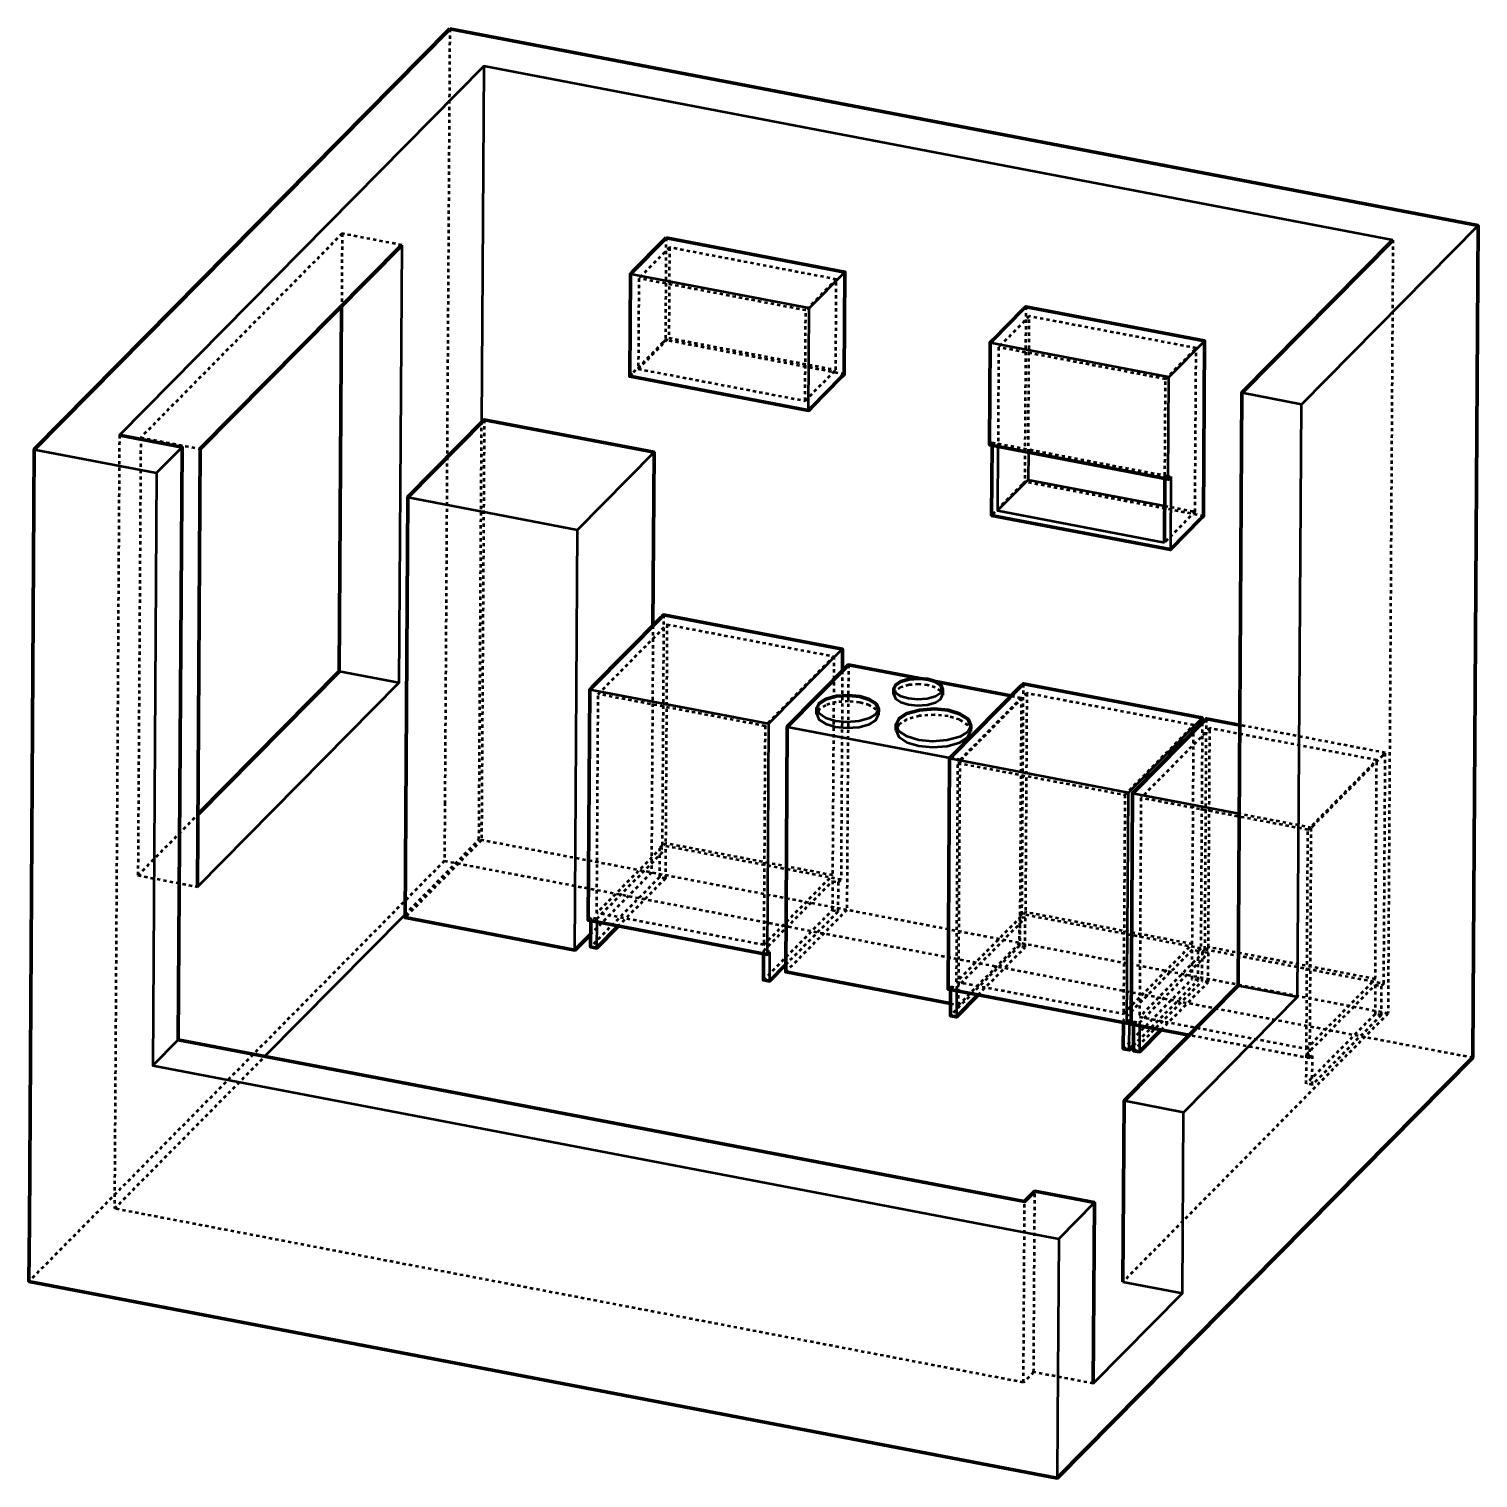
# Model space of a CAD drawing. Extents: x -258 to 189, y -169 to 278.
import ezdxf

# ---------------------------------------------------------------- set-up
doc = ezdxf.new("R2010")
doc.units = 0
doc.linetypes.add('DASHED', pattern=[2, 1, -1])
for name, color, linetype in [('s005-#def-solid-edge', 7, 'CONTINUOUS'), ('s00e-#def-invisible', 7, 'CONTINUOUS'), ('s00f-#def-silhouette', 7, 'CONTINUOUS')]:
    doc.layers.add(name, color=color, linetype=linetype)

msp = doc.modelspace()

# ---------------------------------------------------------------- linework, layer by layer
at = {"layer": 's005-#def-solid-edge', "linetype": 'CONTINUOUS', "lineweight": 53, "true_color": 0x000000}
for p, q in [((-229.74, 153.08), (-117.29, 266.9)), ((-17.14, 160.72), (-16.94, 192.23)), ((93.85, 139.49), (94.05, 171.01)), ((134.92, 162.58), (116.53, 166.1)), ((-218.28, 141.42), (-210.41, 149.38)), ((94.64, 140.29), (94.49, 117.78)), ((41.18, 129.78), (92.67, 119.93)), ((-89.2, -5.76), (-88.38, 123.9)), ((-205.63, 13.77), (-143.51, 76.65)), ((-29.48, 64), (-29.93, -7.13)), ((-23.71, 63.12), (26.54, 53.51)), ((81.06, -28.36), (81.52, 42.78)), ((115.7, 36.24), (82.81, 42.53)), ((-184.84, -38.54), (-141.61, 5.22)), ((-82.48, 2.92), (-82.53, -5.14)), ((-29.14, -6.34), (-29.2, -15.34)), ((28.51, -18.31), (28.46, -26.37)), ((81.79, -36.56), (81.85, -27.56)), ((84.97, -29.1), (84.92, -37.16)), ((98.58, -55.83), (80.19, -52.31)), ((60.05, -94.83), (71.06, -83.69)), ((70.7, -139.48), (98.23, -111.62))]:
    msp.add_line(p, q, dxfattribs=at)
for points in [[(163.14, 213.27), (-117.29, 266.9), (-117.99, 156.99)], [(115.37, -16.71), (133.75, -20.23), (134.92, 162.58), (189.39, 217.72)], [(-142.64, 211.71), (-143.51, 76.65), (-161.89, 80.17)], [(-5.93, 203.37), (-6.72, 202.58), (-16.15, 193.03), (-16.94, 192.23), (-72.1, 202.78)], [(105.06, 182.15), (104.28, 181.36), (94.84, 171.8), (94.05, 171.01), (38.89, 181.56)], [(-255.99, 148.63), (-218.28, 141.42), (-219.44, -41.39), (-211.58, -33.43)], [(-140.78, 133.92), (-88.38, 123.9), (-64.78, 147.78)], [(41.3, 149.54), (41.18, 129.78), (50.61, 139.33)], [(50.67, 147.75), (50.61, 139.33), (92.74, 131.28)], [(-6.67, 87.08), (-7.46, 86.29), (-28.69, 64.8), (-29.48, 64), (-84.64, 74.55)], [(9.16, 73.1), (9.7, 71.8), (11.38, 70.68), (13.71, 69.99), (16.46, 69.71), (19.45, 69.93), (21.99, 70.65), (23.56, 71.65), (24.16, 72.85)], [(24.17, 74.65), (23.57, 73.46), (22, 72.45), (19.46, 71.73), (16.47, 71.51), (13.72, 71.79), (11.39, 72.48), (9.71, 73.6), (9.18, 74.9)], [(4.4, 68.51), (3.64, 67), (1.65, 65.73), (-1.56, 64.82), (-5.35, 64.54), (-8.83, 64.89), (-11.78, 65.77), (-13.91, 67.18), (-14.59, 68.83)], [(-14.6, 67.03), (-13.93, 65.38), (-11.8, 63.97), (-8.84, 63.09), (-5.37, 62.74), (-1.57, 63.02), (1.64, 63.93), (3.63, 65.2), (4.39, 66.71)], [(32.88, 63.41), (31.96, 61.59), (29.55, 60.04), (25.66, 58.94), (21.07, 58.61), (16.86, 59.03), (13.29, 60.1), (10.71, 61.8), (9.89, 63.8)], [(104.32, 65.86), (103.53, 65.06), (82.3, 43.57), (81.52, 42.78), (26.35, 53.32)], [(9.88, 62), (10.7, 60), (13.28, 58.3), (16.85, 57.23), (21.06, 56.81), (25.65, 57.14), (29.54, 58.24), (31.95, 59.79), (32.87, 61.61)], [(79.84, -108.11), (98.23, -111.62), (98.58, -55.83), (133.75, -20.23)], [(-219.44, -41.39), (60.05, -94.83), (59.69, -150.63), (59.58, -168.63)]]:
    msp.add_lwpolyline(points, dxfattribs=at)
at = {"layer": 's00e-#def-invisible', "linetype": 'DASHED', "lineweight": 53, "true_color": 0x000000}
for p, q in [((-161.03, 215.23), (-161.17, 192.96)), ((-60.05, 210.98), (-60.23, 183.06)), ((-18.18, 163.67), (-18, 191.58)), ((-6.13, 171.86), (-61.3, 182.41)), ((92.99, 170.36), (41.5, 180.2)), ((104.72, 128.13), (49.55, 138.68)), ((102.1, 129.48), (92.67, 119.93)), ((21.61, 77.17), (17.28, 77.99)), ((48.7, 5.28), (49.15, 76.41)), ((48.49, 72.03), (29.62, 52.92)), ((50.19, 73.46), (49.76, 5.93)), ((80.45, 42.12), (101.68, 63.61)), ((160.78, 55.06), (115.88, 63.65)), ((28.53, -15.56), (28.96, 51.97)), ((157.71, -14.71), (158.14, 52.82)), ((-224.02, 17.29), (-205.49, 36.05)), ((137.52, -39.15), (137.97, 31.98)), ((-141.61, 5.22), (-118.81, 28.29)), ((-63.08, 25.7), (-61.24, 25.35)), ((-129.45, 21.76), (187.76, -38.9)), ((-61.3, 16.35), (-75.82, 1.64)), ((-30.97, -4.18), (-9.74, 17.31)), ((-9.75, 15.51), (-9.81, 6.5)), ((-24.17, -10.25), (-7.97, 6.15)), ((-84.31, 4.21), (-85.1, 3.42)), ((49.69, -4.88), (49.75, 4.13)), ((-30.99, -6.93), (-30.98, -5.98)), ((106.22, -4.87), (84.99, -26.36)), ((106.15, -15.67), (106.21, -6.67)), ((28.52, -17.36), (28.51, -18.31)), ((103.02, -15.07), (101.18, -14.72)), ((157.7, -16.51), (157.64, -25.52)), ((26.65, -22.23), (29.14, -22.71)), ((161.62, -25.33), (79.84, -108.11)), ((81.85, -27.56), (80.01, -27.21)), ((84.98, -28.16), (84.97, -29.1)), ((136.47, -38), (138.31, -38.35)), ((138.25, -47.36), (136.41, -47.01)), ((52.31, -135.97), (52.67, -80.17)), ((49.17, -139.15), (-231.26, -85.53))]:
    msp.add_line(p, q, dxfattribs=at)
for points in [[(-127.82, 278.37), (-129.34, 39.77), (-129.45, 21.76), (-257.63, -107.98)], [(-142.64, 211.71), (-161.03, 215.23), (-223.15, 152.35), (-204.77, 148.83)], [(163.14, 213.27), (161.62, -25.33), (-118.81, 28.29), (-117.99, 156.99)], [(-61.1, 213.92), (-61.3, 182.41), (-62.08, 181.61), (-71.52, 172.06), (-72.31, 171.27)], [(-69.67, 173.51), (-60.23, 183.06), (-8.74, 173.22), (-8.57, 201.13), (-60.05, 210.98), (-69.49, 201.42), (-69.67, 173.51), (-18.18, 163.67), (-8.74, 173.22)], [(-8.57, 201.13), (-18, 191.58), (-69.49, 201.42)], [(49.9, 192.7), (49.55, 138.68), (48.76, 137.88), (39.33, 128.33)], [(50.67, 147.75), (50.94, 189.75), (41.5, 180.2), (41.31, 150.49), (41.3, 149.54)], [(92.74, 131.28), (102.1, 129.48), (102.43, 179.91), (50.94, 189.75)], [(92.79, 139.7), (92.8, 140.64), (92.99, 170.36), (102.43, 179.91)], [(-117.19, 157.8), (-118.02, 28.14), (-141.61, 4.26)], [(-229.74, 153.08), (-231.26, -85.53), (-184.84, -38.54)], [(-223.15, 152.35), (-224.02, 17.29), (-205.63, 13.77)], [(39.47, 149.89), (39.47, 150.84), (38.69, 150.04)], [(39.47, 150.84), (41.31, 150.49), (92.8, 140.64), (94.64, 140.29)], [(-61.84, 97.63), (-62.29, 26.5), (-63.08, 25.7), (-63.14, 16.7), (-84.37, -4.79)], [(-65.13, 94.3), (-65.61, 18.12), (-84.34, -0.84)], [(-30.54, 63.35), (-82.03, 73.19), (-60.8, 94.68), (-61.23, 27.15), (-82.46, 5.66), (-82.03, 73.19)], [(-60.8, 94.68), (-9.31, 84.84), (-9.74, 17.31), (-61.23, 27.15)], [(-9.31, 84.84), (-30.54, 63.35), (-30.97, -4.18), (-82.46, 5.66)], [(-4.83, 82.22), (-5.32, 6.59), (-24.19, -12.51)], [(-6.71, 80.32), (-7.13, 15.95), (-62.29, 26.5)], [(24.16, 72.85), (23.62, 74.15), (21.94, 75.26), (19.61, 75.96), (16.86, 76.23), (13.87, 76.02), (11.33, 75.3), (9.77, 74.29), (9.16, 73.1)], [(45.41, 72.62), (48.49, 72.03), (48.01, -3.61), (29.14, -22.71), (29.62, 52.92), (26.54, 53.51)], [(101.25, -3.92), (101.68, 63.61), (50.19, 73.46), (28.96, 51.97), (80.45, 42.12), (80.02, -25.41), (101.25, -3.92), (49.76, 5.93), (28.53, -15.56), (80.02, -25.41)], [(4.39, 66.71), (3.71, 68.36), (1.58, 69.77), (-1.37, 70.65), (-4.85, 71), (-8.64, 70.73), (-11.85, 69.82), (-13.84, 68.54), (-14.6, 67.03)], [(32.87, 61.61), (32.05, 63.61), (29.47, 65.32), (25.89, 66.39), (21.68, 66.81), (17.09, 66.47), (13.2, 65.37), (10.8, 63.83), (9.88, 62)], [(104.31, 64.29), (103.87, -5.27), (48.7, 5.28), (47.91, 4.48), (47.86, -4.52), (26.62, -26.01)], [(83.08, -36.81), (104.31, -15.32), (104.37, -6.32), (105.16, -5.52), (105.61, 65.61)], [(136.91, 31.33), (85.42, 41.17), (84.99, -26.36), (136.48, -36.2), (136.91, 31.33), (158.14, 52.82), (106.65, 62.66), (85.42, 41.17)], [(136.48, -36.2), (157.71, -14.71), (106.22, -4.87), (106.65, 62.66)], [(105.16, -5.52), (160.33, -16.07), (160.78, 55.06), (159.99, 54.27), (138.76, 32.78), (137.97, 31.98), (115.7, 36.24)], [(-82.48, 2.92), (-82.47, 3.86), (-61.24, 25.35), (-61.3, 16.35), (-63.14, 16.7)], [(-31.04, -14.99), (-9.81, 6.5), (-7.97, 6.15), (-7.91, 15.15)], [(-29.14, -6.34), (-30.98, -5.98), (-9.75, 15.51), (-7.91, 15.15), (-7.13, 15.95)], [(26.68, -17.01), (28.52, -17.36), (49.75, 4.13), (47.91, 4.48)], [(-82.47, 3.86), (-84.31, 4.21), (-84.32, 3.27)], [(35.17, -19.58), (49.69, -4.88), (47.86, -4.52)], [(79.95, -36.21), (101.18, -14.72), (101.24, -5.72)], [(103.87, -5.27), (103.08, -6.07), (101.24, -5.72), (80.01, -27.21), (80, -28.15)], [(83.09, -35.24), (103.02, -15.07), (103.08, -6.07)], [(83.14, -27.81), (84.98, -28.16), (106.21, -6.67), (104.37, -6.32)], [(25.9, -17.81), (26.68, -17.01), (26.68, -17.96)], [(91.63, -30.38), (106.15, -15.67), (104.31, -15.32)], [(160.33, -16.07), (159.54, -16.86), (159.48, -25.87), (138.25, -47.36), (138.31, -38.35), (137.52, -39.15), (100.24, -32.02)], [(159.48, -25.87), (157.64, -25.52), (136.41, -47.01), (136.47, -38), (157.7, -16.51), (159.54, -16.86)], [(82.35, -28.6), (83.14, -27.81), (83.13, -28.75)], [(70.7, -139.48), (52.31, -135.97), (49.17, -139.15), (49.52, -83.36)]]:
    msp.add_lwpolyline(points, dxfattribs=at)
at = {"layer": 's00f-#def-silhouette', "linetype": 'CONTINUOUS', "lineweight": 106, "true_color": 0x000000}
for p, q in [((92.67, 119.93), (92.79, 139.7)), ((21.61, 77.17), (45.41, 72.62))]:
    msp.add_line(p, q, dxfattribs=at)
for points in [[(-127.82, 278.37), (-255.99, 148.63), (-257.51, -89.97), (-257.63, -107.98), (59.58, -168.63), (187.76, -38.9), (187.87, -20.89), (189.39, 217.72), (-127.82, 278.37)], [(-142.64, 211.71), (-204.77, 148.83), (-205.63, 13.77)], [(-61.1, 213.92), (-5.93, 203.37), (-6.13, 171.86), (-6.92, 171.07), (-16.35, 161.51), (-17.14, 160.72), (-72.31, 171.27), (-72.1, 202.78), (-71.32, 203.58), (-61.88, 213.13), (-61.1, 213.92)], [(163.14, 213.27), (116.53, 166.1), (115.37, -16.71), (80.19, -52.31), (79.84, -108.11)], [(-205.49, 36.05), (-161.89, 80.17), (-161.17, 192.96)], [(39.47, 149.89), (39.33, 128.33), (94.49, 117.78), (103.93, 127.33), (104.72, 128.13), (105.06, 182.15), (49.9, 192.7), (49.11, 191.9), (39.67, 182.35), (38.89, 181.56), (38.69, 150.04), (93.85, 139.49), (94.64, 140.29)], [(-65.13, 94.3), (-64.78, 147.78), (-117.19, 157.8), (-140.78, 133.92), (-141.61, 4.26), (-89.2, -5.76), (-84.34, -0.84)], [(70.7, -139.48), (71.06, -83.69), (52.67, -80.17), (49.52, -83.36), (-211.58, -33.43), (-210.41, 149.38), (-229.74, 153.08)], [(-6.71, 80.32), (-6.67, 87.08), (-61.84, 97.63), (-62.62, 96.83), (-83.86, 75.34), (-84.64, 74.55), (-85.1, 3.42), (-29.93, -7.13), (-29.14, -6.34)], [(17.28, 77.99), (-4.83, 82.22), (-23.71, 63.12), (-24.19, -12.51), (26.65, -22.23)], [(24.16, 72.85), (24.17, 74.65), (23.63, 75.95), (21.95, 77.06), (19.62, 77.76), (16.88, 78.03), (13.88, 77.82), (11.35, 77.1), (9.78, 76.09), (9.18, 74.9), (9.16, 73.1)], [(104.31, 64.29), (104.32, 65.86), (49.15, 76.41), (48.37, 75.61), (27.14, 54.12), (26.35, 53.32), (25.9, -17.81), (81.06, -28.36), (81.85, -27.56)], [(4.39, 66.71), (4.4, 68.51), (3.72, 70.16), (1.59, 71.57), (-1.36, 72.45), (-4.84, 72.8), (-8.63, 72.53), (-11.84, 71.62), (-13.83, 70.34), (-14.59, 68.83), (-14.6, 67.03)], [(32.87, 61.61), (32.88, 63.41), (32.06, 65.42), (29.48, 67.12), (25.9, 68.19), (21.7, 68.61), (17.1, 68.28), (13.22, 67.17), (10.81, 65.63), (9.89, 63.8), (9.88, 62)], [(115.88, 63.65), (105.61, 65.61), (104.83, 64.82), (83.59, 43.32), (82.81, 42.53), (82.35, -28.6), (100.24, -32.02)], [(-84.32, 3.27), (-84.37, -4.79), (-82.53, -5.14), (-75.82, 1.64)], [(-30.99, -6.93), (-31.04, -14.99), (-29.2, -15.34), (-24.17, -10.25)], [(26.68, -17.96), (26.62, -26.01), (28.46, -26.37), (35.17, -19.58)], [(83.09, -35.24), (81.79, -36.56), (79.95, -36.21), (80, -28.15)], [(91.63, -30.38), (84.92, -37.16), (83.08, -36.81), (83.13, -28.75)]]:
    msp.add_lwpolyline(points, dxfattribs=at)

doc.saveas('drawing.dxf')
